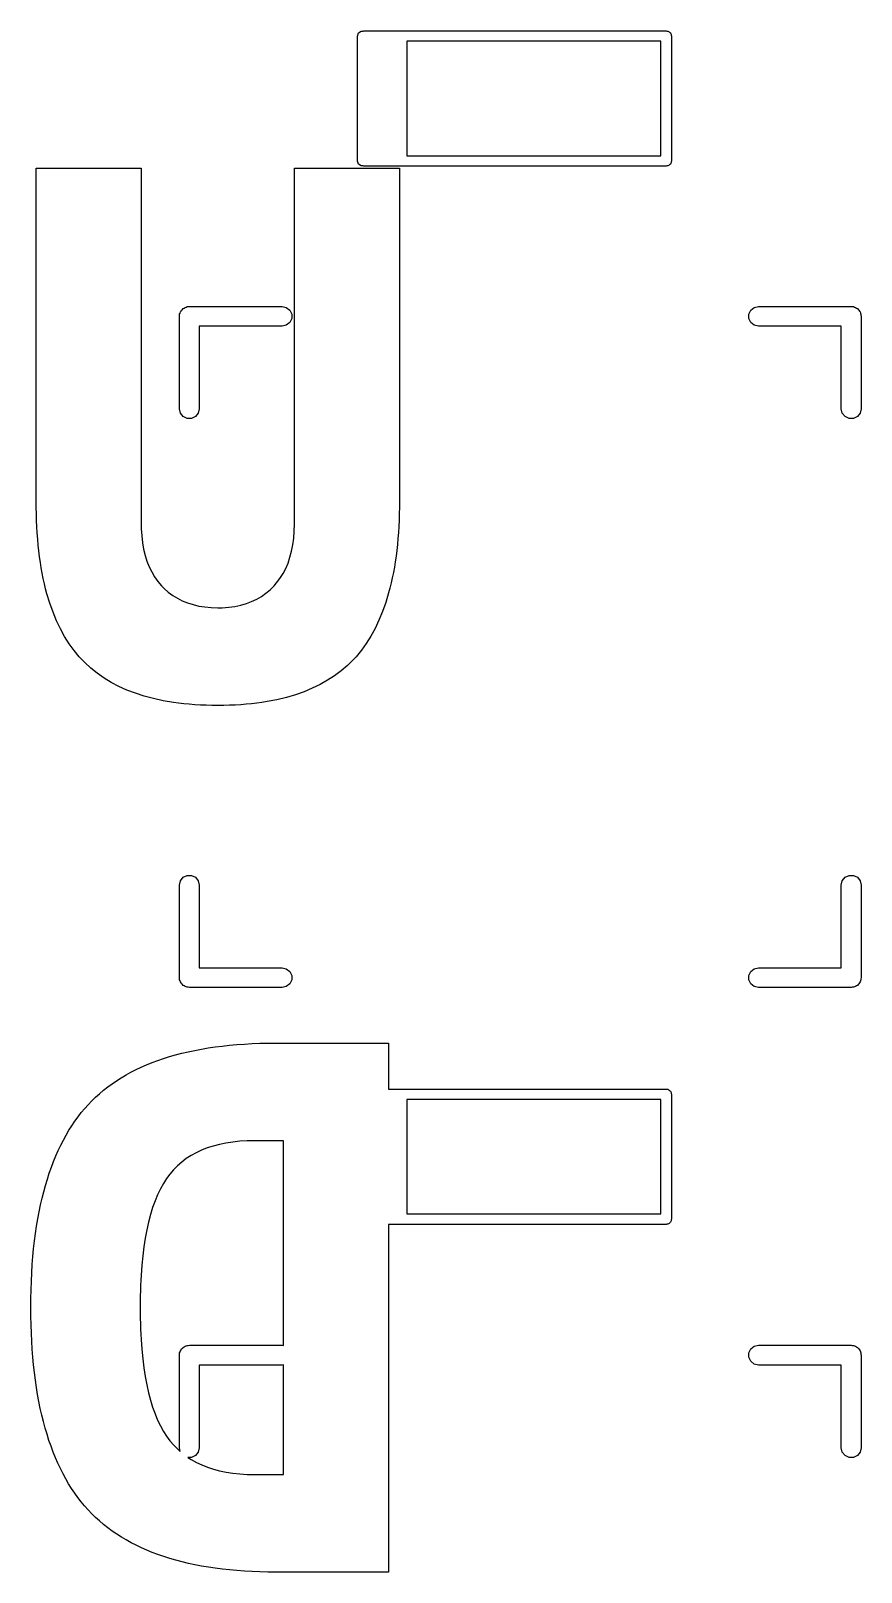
# Model space of a CAD drawing. Extents: x 25 to 230, y -179 to -24.
# Drawn here: x 178.57 to 194.5, y -96.88 to -67.28 of the extents above; entities that cross this region are included whole.
import ezdxf

# ---------------------------------------------------------------- set-up
doc = ezdxf.new("R2010")
doc.units = 0
doc.layers.add('BLACK', color=7, linetype='CONTINUOUS')

msp = doc.modelspace()

# ---------------------------------------------------------------- linework, layer by layer
at = {"layer": 'BLACK', "linetype": 'CONTINUOUS'}
for p, q in [((184.835, -67.38), (184.854098, -67.321221)), ((184.835, -69.78), (184.835, -67.38)), ((184.854098, -67.321221), (184.904098, -67.284894)), ((184.904098, -67.284894), (184.944937, -67.284894)), ((184.944937, -67.284894), (184.96, -67.28)), ((184.96, -67.28), (190.76, -67.28)), ((185.785, -67.48), (185.785, -69.68)), ((190.66, -67.48), (185.785, -67.48)), ((190.66, -69.68), (190.66, -67.48)), ((190.76, -67.28), (190.775063, -67.284894)), ((190.775063, -67.284894), (190.790902, -67.284894)), ((190.790902, -67.284894), (190.803715, -67.294203)), ((190.803715, -67.294203), (190.818779, -67.299098)), ((190.818779, -67.299098), (190.828088, -67.311911)), ((190.828088, -67.311911), (190.840902, -67.321221)), ((190.840902, -67.321221), (190.845796, -67.336284)), ((190.845796, -67.336284), (190.855106, -67.349098)), ((190.855106, -67.349098), (190.855106, -67.364937)), ((190.855106, -67.364937), (190.86, -67.38)), ((190.86, -67.38), (190.86, -69.78)), ((184.854098, -69.838779), (184.835, -69.78)), ((184.904098, -69.875106), (184.854098, -69.838779)), ((185.785, -69.68), (190.66, -69.68)), ((190.828088, -69.848088), (190.818779, -69.860902)), ((190.840902, -69.838779), (190.828088, -69.848088)), ((190.845796, -69.823715), (190.840902, -69.838779)), ((190.855106, -69.810902), (190.845796, -69.823715)), ((190.86, -69.78), (190.855106, -69.795062)), ((190.855106, -69.795062), (190.855106, -69.810902)), ((178.671539, -76.302034), (178.671539, -69.917526)), ((178.671539, -69.917526), (180.686543, -69.917526)), ((180.686543, -69.917526), (180.686543, -76.751441)), ((183.627227, -76.751441), (183.627227, -69.917526)), ((183.627227, -69.917526), (185.64223, -69.917526)), ((184.944937, -69.875106), (184.904098, -69.875106)), ((184.96, -69.88), (184.944937, -69.875106)), ((190.76, -69.88), (184.96, -69.88)), ((185.64223, -69.917526), (185.64223, -76.302034)), ((190.775063, -69.875106), (190.76, -69.88)), ((190.790902, -69.875106), (190.775063, -69.875106)), ((190.803715, -69.865796), (190.790902, -69.875106)), ((190.818779, -69.860902), (190.803715, -69.865796)), ((181.4195, -72.7616), (181.424276, -72.740674)), ((181.4195, -74.5396), (181.4195, -72.7616)), ((181.424276, -72.71921), (181.433588, -72.699872)), ((181.424276, -72.740674), (181.424276, -72.71921)), ((181.433588, -72.699872), (181.438365, -72.678945)), ((181.438365, -72.678945), (181.451748, -72.662162)), ((181.451748, -72.662162), (181.461061, -72.642825)), ((181.461061, -72.642825), (181.477842, -72.629442)), ((181.477842, -72.629442), (181.491225, -72.612661)), ((181.491225, -72.612661), (181.510562, -72.603348)), ((181.510562, -72.603348), (181.527345, -72.589965)), ((181.527345, -72.589965), (181.548272, -72.585188)), ((181.548272, -72.585188), (181.56761, -72.575876)), ((181.56761, -72.575876), (181.589074, -72.575876)), ((181.589074, -72.575876), (181.61, -72.5711)), ((181.61, -72.5711), (183.388, -72.5711)), ((183.388, -72.5711), (183.470655, -72.589965)), ((183.470655, -72.589965), (183.536939, -72.642825)), ((183.536939, -72.642825), (183.573724, -72.71921)), ((183.573724, -72.80399), (183.536939, -72.880375)), ((183.573724, -72.71921), (183.573724, -72.80399)), ((192.346276, -72.71921), (192.383061, -72.642825)), ((192.346276, -72.80399), (192.346276, -72.71921)), ((192.383061, -72.880375), (192.346276, -72.80399)), ((192.383061, -72.642825), (192.449345, -72.589965)), ((192.449345, -72.589965), (192.532, -72.5711)), ((192.532, -72.5711), (194.31, -72.5711)), ((194.31, -72.5711), (194.330926, -72.575876)), ((194.330926, -72.575876), (194.35239, -72.575876)), ((194.35239, -72.575876), (194.371727, -72.585188)), ((194.371727, -72.585188), (194.392655, -72.589965)), ((194.392655, -72.589965), (194.409437, -72.603348)), ((194.409437, -72.603348), (194.428775, -72.612661)), ((194.428775, -72.612661), (194.442157, -72.629442)), ((194.442157, -72.629442), (194.458939, -72.642825)), ((194.458939, -72.642825), (194.468251, -72.662162)), ((194.468251, -72.662162), (194.481635, -72.678945)), ((194.481635, -72.678945), (194.486411, -72.699872)), ((194.486411, -72.699872), (194.495724, -72.71921)), ((194.495724, -72.71921), (194.495724, -72.740674)), ((194.495724, -72.740674), (194.5005, -72.7616)), ((194.5005, -72.7616), (194.5005, -74.5396)), ((183.388, -72.9521), (181.8005, -72.9521)), ((181.8005, -72.9521), (181.8005, -74.5396)), ((183.470655, -72.933235), (183.388, -72.9521)), ((183.536939, -72.880375), (183.470655, -72.933235)), ((192.449345, -72.933235), (192.383061, -72.880375)), ((192.532, -72.9521), (192.449345, -72.933235)), ((194.1195, -72.9521), (192.532, -72.9521)), ((194.1195, -74.5396), (194.1195, -72.9521)), ((181.438365, -74.622255), (181.4195, -74.5396)), ((181.8005, -74.5396), (181.781635, -74.622255)), ((194.138365, -74.622255), (194.1195, -74.5396)), ((194.5005, -74.5396), (194.481635, -74.622255)), ((181.491225, -74.688539), (181.438365, -74.622255)), ((181.56761, -74.725324), (181.491225, -74.688539)), ((181.65239, -74.725324), (181.56761, -74.725324)), ((181.728775, -74.688539), (181.65239, -74.725324)), ((181.781635, -74.622255), (181.728775, -74.688539)), ((194.191225, -74.688539), (194.138365, -74.622255)), ((194.26761, -74.725324), (194.191225, -74.688539)), ((194.35239, -74.725324), (194.26761, -74.725324)), ((194.428775, -74.688539), (194.35239, -74.725324)), ((194.481635, -74.622255), (194.428775, -74.688539)), ((178.672346, -76.43066), (178.671539, -76.302034)), ((185.64223, -76.302034), (185.641417, -76.428885)), ((178.674764, -76.557029), (178.672346, -76.43066)), ((178.678795, -76.681142), (178.674764, -76.557029)), ((185.638977, -76.553595), (185.63491, -76.676162)), ((185.641417, -76.428885), (185.638977, -76.553595)), ((178.684438, -76.802999), (178.678795, -76.681142)), ((178.691694, -76.922599), (178.684438, -76.802999)), ((178.700562, -77.039943), (178.691694, -76.922599)), ((180.686543, -76.751441), (180.688069, -76.845083)), ((180.688069, -76.845083), (180.696084, -76.980645)), ((183.613488, -77.024525), (183.623792, -76.890924)), ((183.623792, -76.890924), (183.627227, -76.751441)), ((185.621897, -76.914871), (185.61295, -77.031013)), ((185.629217, -76.796588), (185.621897, -76.914871)), ((185.63491, -76.676162), (185.629217, -76.796588)), ((178.711043, -77.155031), (178.700562, -77.039943)), ((178.723136, -77.267862), (178.711043, -77.155031)), ((180.696084, -76.980645), (180.710967, -77.110325)), ((180.710967, -77.110325), (180.73272, -77.234123)), ((180.73272, -77.234123), (180.761342, -77.35204)), ((183.572272, -77.274082), (183.596315, -77.152245)), ((183.596315, -77.152245), (183.613488, -77.024525)), ((185.602376, -77.145013), (185.590176, -77.256871)), ((185.61295, -77.031013), (185.602376, -77.145013)), ((178.736841, -77.378437), (178.723136, -77.267862)), ((178.752159, -77.486755), (178.736841, -77.378437)), ((178.769089, -77.592817), (178.752159, -77.486755)), ((180.761342, -77.35204), (180.796834, -77.464074)), ((180.796834, -77.464074), (180.839195, -77.570227)), ((183.458928, -77.604304), (183.503579, -77.500112)), ((183.503579, -77.500112), (183.54136, -77.390038)), ((183.54136, -77.390038), (183.572272, -77.274082)), ((185.560895, -77.474161), (185.543815, -77.579594)), ((185.576349, -77.366587), (185.560895, -77.474161)), ((185.590176, -77.256871), (185.576349, -77.366587)), ((178.787631, -77.696623), (178.769089, -77.592817)), ((178.807786, -77.798172), (178.787631, -77.696623)), ((178.829553, -77.897465), (178.807786, -77.798172)), ((180.839195, -77.570227), (180.888425, -77.670498)), ((180.888425, -77.670498), (180.944524, -77.764887)), ((180.944524, -77.764887), (181.007493, -77.853394)), ((183.28376, -77.881589), (183.349019, -77.795042)), ((183.349019, -77.795042), (183.407408, -77.702614)), ((183.407408, -77.702614), (183.458928, -77.604304)), ((185.504774, -77.784032), (185.482814, -77.883039)), ((185.525108, -77.682884), (185.504774, -77.784032)), ((185.543815, -77.579594), (185.525108, -77.682884)), ((178.852933, -77.994501), (178.829553, -77.897465)), ((178.877925, -78.089281), (178.852933, -77.994501)), ((178.932746, -78.272072), (178.877925, -78.089281)), ((181.007493, -77.853394), (181.077331, -77.936019)), ((181.077331, -77.936019), (181.127058, -77.987186)), ((181.127058, -77.987186), (181.206084, -78.057747)), ((181.206084, -78.057747), (181.290433, -78.12088)), ((181.290433, -78.12088), (181.380107, -78.176586)), ((182.994037, -78.140274), (183.080161, -78.079616)), ((183.080161, -78.079616), (183.160961, -78.011531)), ((183.160961, -78.011531), (183.236438, -77.936019)), ((183.236438, -77.936019), (183.28376, -77.881589)), ((185.434013, -78.074627), (185.378706, -78.257646)), ((185.459227, -77.979904), (185.434013, -78.074627)), ((185.482814, -77.883039), (185.459227, -77.979904)), ((178.994016, -78.445838), (178.932746, -78.272072)), ((181.380107, -78.176586), (181.475104, -78.224865)), ((181.475104, -78.224865), (181.575425, -78.265716)), ((181.575425, -78.265716), (181.681069, -78.299139)), ((181.681069, -78.299139), (181.792038, -78.325135)), ((181.792038, -78.325135), (181.90833, -78.343704)), ((181.90833, -78.343704), (182.029945, -78.354845)), ((182.029945, -78.354845), (182.156885, -78.358559)), ((182.156885, -78.358559), (182.242103, -78.356908)), ((182.242103, -78.356908), (182.365493, -78.348243)), ((182.365493, -78.348243), (182.48356, -78.33215)), ((182.48356, -78.33215), (182.596303, -78.30863)), ((182.596303, -78.30863), (182.703722, -78.277682)), ((182.703722, -78.277682), (182.805817, -78.239307)), ((182.805817, -78.239307), (182.902589, -78.193504)), ((182.902589, -78.193504), (182.994037, -78.140274)), ((185.316891, -78.432099), (185.24857, -78.597984)), ((185.378706, -78.257646), (185.316891, -78.432099)), ((179.061736, -78.610577), (178.994016, -78.445838)), ((179.135906, -78.766292), (179.061736, -78.610577)), ((185.24857, -78.597984), (185.173742, -78.755301)), ((179.216525, -78.912981), (179.135906, -78.766292)), ((179.303594, -79.050644), (179.216525, -78.912981)), ((185.092407, -78.90405), (185.004566, -79.044232)), ((185.173742, -78.755301), (185.092407, -78.90405)), ((179.397112, -79.179282), (179.303594, -79.050644)), ((179.49708, -79.298894), (179.397112, -79.179282)), ((179.604499, -79.412171), (179.49708, -79.298894)), ((184.809362, -79.298894), (184.756196, -79.356446)), ((184.910217, -79.175847), (184.809362, -79.298894)), ((185.004566, -79.044232), (184.910217, -79.175847)), ((179.719761, -79.51814), (179.604499, -79.412171)), ((179.842865, -79.616801), (179.719761, -79.51814)), ((179.973812, -79.708153), (179.842865, -79.616801)), ((184.524356, -79.568384), (184.39693, -79.66339)), ((184.644112, -79.466069), (184.524356, -79.568384)), ((184.756196, -79.356446), (184.644112, -79.466069)), ((180.112601, -79.792198), (179.973812, -79.708153)), ((180.259232, -79.868934), (180.112601, -79.792198)), ((180.413706, -79.938362), (180.259232, -79.868934)), ((183.968628, -79.904561), (183.810519, -79.970335)), ((184.119066, -79.831479), (183.968628, -79.904561)), ((184.261834, -79.751089), (184.119066, -79.831479)), ((184.39693, -79.66339), (184.261834, -79.751089)), ((180.576023, -80.000481), (180.413706, -79.938362)), ((180.746182, -80.055293), (180.576023, -80.000481)), ((180.924184, -80.102796), (180.746182, -80.055293)), ((181.110028, -80.142991), (180.924184, -80.102796)), ((181.303714, -80.175878), (181.110028, -80.142991)), ((181.403498, -80.189581), (181.303714, -80.175878)), ((181.505243, -80.201457), (181.403498, -80.189581)), ((181.608948, -80.211506), (181.505243, -80.201457)), ((182.803804, -80.201457), (182.700778, -80.211506)), ((182.904912, -80.189581), (182.803804, -80.201457)), ((183.004102, -80.175878), (182.904912, -80.189581)), ((183.101375, -80.160348), (183.004102, -80.175878)), ((183.290167, -80.123807), (183.101375, -80.160348)), ((183.471288, -80.079958), (183.290167, -80.123807)), ((183.644739, -80.028801), (183.471288, -80.079958)), ((183.810519, -79.970335), (183.644739, -80.028801)), ((181.714614, -80.219728), (181.608948, -80.211506)), ((181.822241, -80.226122), (181.714614, -80.219728)), ((181.931828, -80.23069), (181.822241, -80.226122)), ((182.043376, -80.23343), (181.931828, -80.23069)), ((182.156885, -80.234344), (182.043376, -80.23343)), ((182.269499, -80.23343), (182.156885, -80.234344)), ((182.380195, -80.23069), (182.269499, -80.23343)), ((182.488974, -80.226122), (182.380195, -80.23069)), ((182.595835, -80.219728), (182.488974, -80.226122)), ((182.700778, -80.211506), (182.595835, -80.219728)), ((181.4195, -83.6836), (181.438365, -83.600945)), ((181.4195, -85.4616), (181.4195, -83.6836)), ((181.438365, -83.600945), (181.491225, -83.534661)), ((181.491225, -83.534661), (181.56761, -83.497876)), ((181.56761, -83.497876), (181.65239, -83.497876)), ((181.65239, -83.497876), (181.728775, -83.534661)), ((181.728775, -83.534661), (181.781635, -83.600945)), ((181.781635, -83.600945), (181.8005, -83.6836)), ((181.8005, -83.6836), (181.8005, -85.2711)), ((194.1195, -83.6836), (194.138365, -83.600945)), ((194.1195, -85.2711), (194.1195, -83.6836)), ((194.138365, -83.600945), (194.191225, -83.534661)), ((194.191225, -83.534661), (194.26761, -83.497876)), ((194.26761, -83.497876), (194.35239, -83.497876)), ((194.35239, -83.497876), (194.428775, -83.534661)), ((194.428775, -83.534661), (194.481635, -83.600945)), ((194.481635, -83.600945), (194.5005, -83.6836)), ((194.5005, -83.6836), (194.5005, -85.4616)), ((181.424276, -85.482525), (181.4195, -85.4616)), ((181.424276, -85.50399), (181.424276, -85.482525)), ((181.433588, -85.523327), (181.424276, -85.50399)), ((181.438365, -85.544255), (181.433588, -85.523327)), ((181.8005, -85.2711), (183.388, -85.2711)), ((183.388, -85.2711), (183.470655, -85.289965)), ((183.470655, -85.289965), (183.536939, -85.342825)), ((183.536939, -85.342825), (183.573724, -85.41921)), ((183.573724, -85.50399), (183.536939, -85.580375)), ((183.573724, -85.41921), (183.573724, -85.50399)), ((192.346276, -85.41921), (192.383061, -85.342825)), ((192.346276, -85.50399), (192.346276, -85.41921)), ((192.383061, -85.580375), (192.346276, -85.50399)), ((192.383061, -85.342825), (192.449345, -85.289965)), ((192.449345, -85.289965), (192.532, -85.2711)), ((192.532, -85.2711), (194.1195, -85.2711)), ((194.486411, -85.523327), (194.481635, -85.544255)), ((194.495724, -85.50399), (194.486411, -85.523327)), ((194.5005, -85.4616), (194.495724, -85.482525)), ((194.495724, -85.482525), (194.495724, -85.50399)), ((181.451748, -85.561037), (181.438365, -85.544255)), ((181.461061, -85.580375), (181.451748, -85.561037)), ((181.477842, -85.593757), (181.461061, -85.580375)), ((181.491225, -85.610539), (181.477842, -85.593757)), ((181.510562, -85.619851), (181.491225, -85.610539)), ((181.527345, -85.633235), (181.510562, -85.619851)), ((181.548272, -85.638011), (181.527345, -85.633235)), ((181.56761, -85.647324), (181.548272, -85.638011)), ((181.589074, -85.647324), (181.56761, -85.647324)), ((181.61, -85.6521), (181.589074, -85.647324)), ((183.388, -85.6521), (181.61, -85.6521)), ((183.470655, -85.633235), (183.388, -85.6521)), ((183.536939, -85.580375), (183.470655, -85.633235)), ((192.449345, -85.633235), (192.383061, -85.580375)), ((192.532, -85.6521), (192.449345, -85.633235)), ((194.31, -85.6521), (192.532, -85.6521)), ((194.330926, -85.647324), (194.31, -85.6521)), ((194.35239, -85.647324), (194.330926, -85.647324)), ((194.371727, -85.638011), (194.35239, -85.647324)), ((194.392655, -85.633235), (194.371727, -85.638011)), ((194.409437, -85.619851), (194.392655, -85.633235)), ((194.428775, -85.610539), (194.409437, -85.619851)), ((194.442157, -85.593757), (194.428775, -85.610539)), ((194.458939, -85.580375), (194.442157, -85.593757)), ((194.468251, -85.561037), (194.458939, -85.580375)), ((194.481635, -85.544255), (194.468251, -85.561037)), ((182.812741, -86.727937), (182.96261, -86.722153)), ((182.96261, -86.722153), (183.11524, -86.718683)), ((183.11524, -86.718683), (183.270632, -86.717526)), ((183.270632, -86.717526), (185.432181, -86.717526)), ((185.432181, -86.717526), (185.432181, -87.6)), ((181.0046, -87.051845), (181.1158, -87.013671)), ((181.1158, -87.013671), (181.229761, -86.977809)), ((181.229761, -86.977809), (181.346485, -86.944262)), ((181.346485, -86.944262), (181.465971, -86.913028)), ((181.465971, -86.913028), (181.588219, -86.884107)), ((181.588219, -86.884107), (181.713229, -86.857501)), ((181.713229, -86.857501), (181.841001, -86.833207)), ((181.841001, -86.833207), (181.971535, -86.811228)), ((181.971535, -86.811228), (182.104831, -86.791562)), ((182.104831, -86.791562), (182.240889, -86.77421)), ((182.240889, -86.77421), (182.379709, -86.759171)), ((182.379709, -86.759171), (182.521291, -86.746446)), ((182.521291, -86.746446), (182.665635, -86.736035)), ((182.665635, -86.736035), (182.812741, -86.727937)), ((180.395405, -87.329481), (180.490032, -87.277424)), ((180.490032, -87.277424), (180.587422, -87.227681)), ((180.587422, -87.227681), (180.687573, -87.180252)), ((180.687573, -87.180252), (180.790487, -87.135136)), ((180.790487, -87.135136), (180.896162, -87.092334)), ((180.896162, -87.092334), (181.0046, -87.051845)), ((179.963699, -87.624468), (180.044516, -87.560844)), ((180.044516, -87.560844), (180.128095, -87.499533)), ((180.128095, -87.499533), (180.214436, -87.440535)), ((180.214436, -87.440535), (180.30354, -87.383851)), ((180.30354, -87.383851), (180.395405, -87.329481)), ((185.432181, -87.6), (190.76, -87.6)), ((190.76, -87.6), (190.775063, -87.604894)), ((190.775063, -87.604894), (190.790902, -87.604894)), ((190.790902, -87.604894), (190.803715, -87.614203)), ((179.601599, -87.97656), (179.66805, -87.902104)), ((179.66805, -87.902104), (179.737819, -87.829225)), ((179.737819, -87.829225), (179.81035, -87.758659)), ((179.81035, -87.758659), (179.885643, -87.690407)), ((179.885643, -87.690407), (179.963699, -87.624468)), ((185.785, -87.8), (185.785, -90)), ((190.66, -87.8), (185.785, -87.8)), ((190.66, -90), (190.66, -87.8)), ((190.803715, -87.614203), (190.818779, -87.619098)), ((190.818779, -87.619098), (190.828088, -87.631911)), ((190.828088, -87.631911), (190.840902, -87.641221)), ((190.840902, -87.641221), (190.845796, -87.656284)), ((190.845796, -87.656284), (190.855106, -87.669098)), ((190.855106, -87.669098), (190.855106, -87.684937)), ((190.855106, -87.684937), (190.86, -87.7)), ((190.86, -87.7), (190.86, -90.1)), ((179.414496, -88.217788), (179.474822, -88.134402)), ((179.474822, -88.134402), (179.537189, -88.053992)), ((179.537189, -88.053992), (179.601599, -87.97656)), ((179.193608, -88.581099), (179.245768, -88.485806)), ((179.245768, -88.485806), (179.299969, -88.39349)), ((179.299969, -88.39349), (179.356211, -88.30415)), ((179.356211, -88.30415), (179.414496, -88.217788)), ((179.049381, -88.884838), (179.095415, -88.780615)), ((179.095415, -88.780615), (179.143491, -88.679369)), ((179.143491, -88.679369), (179.193608, -88.581099)), ((181.845475, -88.775272), (181.742264, -88.823605)), ((181.954144, -88.732625), (181.845475, -88.775272)), ((182.06827, -88.695664), (181.954144, -88.732625)), ((182.187854, -88.66439), (182.06827, -88.695664)), ((182.312895, -88.638801), (182.187854, -88.66439)), ((182.443393, -88.618899), (182.312895, -88.638801)), ((182.579349, -88.604684), (182.443393, -88.618899)), ((182.720761, -88.596154), (182.579349, -88.604684)), ((182.867632, -88.593311), (182.720761, -88.596154)), ((183.414735, -88.593311), (182.867632, -88.593311)), ((183.414735, -92.525601), (183.414735, -88.593311)), ((178.963438, -89.102214), (179.005389, -88.992038)), ((179.005389, -88.992038), (179.049381, -88.884838)), ((181.38399, -89.073802), (181.308065, -89.150566)), ((181.465372, -89.002723), (181.38399, -89.073802)), ((181.552212, -88.937331), (181.465372, -89.002723)), ((181.644509, -88.877625), (181.552212, -88.937331)), ((181.742264, -88.823605), (181.644509, -88.877625)), ((178.849837, -89.450604), (178.885662, -89.331497)), ((178.885662, -89.331497), (178.923529, -89.215367)), ((178.923529, -89.215367), (178.963438, -89.102214)), ((181.172586, -89.321155), (181.111363, -89.416658)), ((181.237597, -89.233017), (181.172586, -89.321155)), ((181.308065, -89.150566), (181.237597, -89.233017)), ((178.784006, -89.697747), (178.815824, -89.572534)), ((178.815824, -89.572534), (178.849837, -89.450604)), ((181.000767, -89.631133), (180.951394, -89.750106)), ((181.05409, -89.519984), (181.000767, -89.631133)), ((181.111363, -89.416658), (181.05409, -89.519984)), ((178.701717, -90.093077), (178.726952, -89.958018)), ((178.726952, -89.958018), (178.754382, -89.826241)), ((178.754382, -89.826241), (178.784006, -89.697747)), ((180.90597, -89.876903), (180.864497, -90.011522)), ((180.951394, -89.750106), (180.90597, -89.876903)), ((178.657829, -90.37304), (178.678676, -90.231417)), ((178.678676, -90.231417), (178.701717, -90.093077)), ((180.826973, -90.153966), (180.793399, -90.304232)), ((180.864497, -90.011522), (180.826973, -90.153966)), ((190.76, -90.2), (185.432181, -90.2)), ((185.432181, -90.2), (185.432181, -96.878029)), ((185.785, -90), (190.66, -90)), ((190.775063, -90.195106), (190.76, -90.2)), ((190.790902, -90.195106), (190.775063, -90.195106)), ((190.803715, -90.185796), (190.790902, -90.195106)), ((190.818779, -90.180902), (190.803715, -90.185796)), ((190.828088, -90.168088), (190.818779, -90.180902)), ((190.840902, -90.158779), (190.828088, -90.168088)), ((190.845796, -90.143715), (190.840902, -90.158779)), ((190.855106, -90.130902), (190.845796, -90.143715)), ((190.86, -90.1), (190.855106, -90.115062)), ((190.855106, -90.115062), (190.855106, -90.130902)), ((178.622719, -90.666131), (178.639177, -90.517945)), ((178.639177, -90.517945), (178.657829, -90.37304)), ((180.763775, -90.462322), (180.738101, -90.628236)), ((180.793399, -90.304232), (180.763775, -90.462322)), ((178.596387, -90.972351), (178.608456, -90.8176)), ((178.608456, -90.8176), (178.622719, -90.666131)), ((180.716377, -90.801972), (180.698602, -90.983533)), ((180.738101, -90.628236), (180.716377, -90.801972)), ((178.578832, -91.291698), (178.586512, -91.130384)), ((178.586512, -91.130384), (178.596387, -90.972351)), ((180.698602, -90.983533), (180.684778, -91.172916)), ((178.570055, -91.624174), (178.573346, -91.456295)), ((178.573346, -91.456295), (178.578832, -91.291698)), ((180.674903, -91.370123), (180.671447, -91.471661)), ((180.679347, -91.270542), (180.674903, -91.370123)), ((180.684778, -91.172916), (180.679347, -91.270542)), ((178.569004, -91.788008), (178.570055, -91.624174)), ((180.667497, -91.680603), (180.667003, -91.788008)), ((180.668978, -91.575154), (180.667497, -91.680603)), ((180.671447, -91.471661), (180.668978, -91.575154)), ((178.568957, -91.795335), (178.569004, -91.788008)), ((178.570031, -91.961799), (178.568957, -91.795335)), ((178.573251, -92.125358), (178.570031, -91.961799)), ((180.667003, -91.788008), (180.667497, -91.896166)), ((180.667497, -91.896166), (180.668978, -92.00235)), ((180.668978, -92.00235), (180.671447, -92.106558)), ((178.578617, -92.286013), (178.573251, -92.125358)), ((178.586131, -92.443761), (178.578617, -92.286013)), ((180.671447, -92.106558), (180.674903, -92.208792)), ((180.674903, -92.208792), (180.679347, -92.309051)), ((180.679347, -92.309051), (180.684778, -92.407335)), ((178.595791, -92.598605), (178.586131, -92.443761)), ((178.607597, -92.750544), (178.595791, -92.598605)), ((180.684778, -92.407335), (180.698602, -92.597978)), ((180.698602, -92.597978), (180.716377, -92.780721)), ((181.433588, -92.648272), (181.438365, -92.627345)), ((181.438365, -92.627345), (181.451748, -92.610562)), ((181.451748, -92.610562), (181.461061, -92.591225)), ((181.461061, -92.591225), (181.477842, -92.577842)), ((181.477842, -92.577842), (181.491225, -92.561061)), ((181.491225, -92.561061), (181.510562, -92.551748)), ((181.510562, -92.551748), (181.527345, -92.538365)), ((181.527345, -92.538365), (181.548272, -92.533588)), ((181.548272, -92.533588), (181.56761, -92.524276)), ((181.56761, -92.524276), (181.589074, -92.524276)), ((181.589074, -92.524276), (181.61, -92.5195)), ((181.61, -92.5195), (183.388, -92.5195)), ((183.388, -92.5195), (183.414735, -92.525601)), ((192.346276, -92.66761), (192.383061, -92.591225)), ((192.383061, -92.591225), (192.449345, -92.538365)), ((192.449345, -92.538365), (192.532, -92.5195)), ((192.532, -92.5195), (194.31, -92.5195)), ((194.31, -92.5195), (194.330926, -92.524276)), ((194.330926, -92.524276), (194.35239, -92.524276)), ((194.35239, -92.524276), (194.371727, -92.533588)), ((194.371727, -92.533588), (194.392655, -92.538365)), ((194.392655, -92.538365), (194.409437, -92.551748)), ((194.409437, -92.551748), (194.428775, -92.561061)), ((194.428775, -92.561061), (194.442157, -92.577842)), ((194.442157, -92.577842), (194.458939, -92.591225)), ((194.458939, -92.591225), (194.468251, -92.610562)), ((194.468251, -92.610562), (194.481635, -92.627345)), ((194.481635, -92.627345), (194.486411, -92.648272)), ((178.621551, -92.899577), (178.607597, -92.750544)), ((178.637651, -93.045706), (178.621551, -92.899577)), ((180.716377, -92.780721), (180.738101, -92.955565)), ((181.4195, -92.71), (181.424276, -92.689074)), ((181.4195, -94.488), (181.4195, -92.71)), ((181.424276, -92.66761), (181.433588, -92.648272)), ((181.424276, -92.689074), (181.424276, -92.66761)), ((183.388, -92.9005), (181.8005, -92.9005)), ((181.8005, -92.9005), (181.8005, -94.488)), ((183.414735, -92.894398), (183.388, -92.9005)), ((183.414735, -95.002243), (183.414735, -92.894398)), ((192.346276, -92.75239), (192.346276, -92.66761)), ((192.383061, -92.828775), (192.346276, -92.75239)), ((192.449345, -92.881635), (192.383061, -92.828775)), ((192.532, -92.9005), (192.449345, -92.881635)), ((194.1195, -92.9005), (192.532, -92.9005)), ((194.1195, -94.488), (194.1195, -92.9005)), ((194.486411, -92.648272), (194.495724, -92.66761)), ((194.495724, -92.66761), (194.495724, -92.689074)), ((194.495724, -92.689074), (194.5005, -92.71)), ((194.5005, -92.71), (194.5005, -94.488)), ((178.655897, -93.188929), (178.637651, -93.045706)), ((178.676291, -93.329247), (178.655897, -93.188929)), ((180.738101, -92.955565), (180.763775, -93.122509)), ((180.763775, -93.122509), (180.793399, -93.281553)), ((178.698831, -93.46666), (178.676291, -93.329247)), ((178.723517, -93.601167), (178.698831, -93.46666)), ((180.793399, -93.281553), (180.826973, -93.432697)), ((180.826973, -93.432697), (180.864497, -93.575942)), ((178.750351, -93.73277), (178.723517, -93.601167)), ((178.779331, -93.861467), (178.750351, -93.73277)), ((180.864497, -93.575942), (180.90597, -93.711286)), ((180.90597, -93.711286), (180.951394, -93.838732)), ((178.810457, -93.987259), (178.779331, -93.861467)), ((178.843731, -94.110146), (178.810457, -93.987259)), ((178.879151, -94.230128), (178.843731, -94.110146)), ((180.951394, -93.838732), (181.000767, -93.958277)), ((181.000767, -93.958277), (181.05409, -94.069923)), ((181.05409, -94.069923), (181.111363, -94.173669)), ((178.916717, -94.347205), (178.879151, -94.230128)), ((178.956431, -94.461377), (178.916717, -94.347205)), ((181.111363, -94.173669), (181.172586, -94.269515)), ((181.172586, -94.269515), (181.238455, -94.358244)), ((181.238455, -94.358244), (181.309667, -94.441248)), ((178.998291, -94.572643), (178.956431, -94.461377)), ((179.042297, -94.681004), (178.998291, -94.572643)), ((179.08845, -94.786461), (179.042297, -94.681004)), ((181.309667, -94.441248), (181.386222, -94.518528)), ((181.386222, -94.518528), (181.436492, -94.56245)), ((181.436492, -94.56245), (181.4195, -94.488)), ((181.65239, -94.673724), (181.582792, -94.673724)), ((181.582792, -94.673724), (181.647944, -94.716021)), ((181.728775, -94.636939), (181.65239, -94.673724)), ((181.781635, -94.570655), (181.728775, -94.636939)), ((181.8005, -94.488), (181.781635, -94.570655)), ((194.138365, -94.570655), (194.1195, -94.488)), ((194.191225, -94.636939), (194.138365, -94.570655)), ((194.26761, -94.673724), (194.191225, -94.636939)), ((194.35239, -94.673724), (194.26761, -94.673724)), ((194.428775, -94.636939), (194.35239, -94.673724)), ((194.481635, -94.570655), (194.428775, -94.636939)), ((194.5005, -94.488), (194.481635, -94.570655)), ((179.13675, -94.889012), (179.08845, -94.786461)), ((179.187197, -94.988657), (179.13675, -94.889012)), ((179.23979, -95.085398), (179.187197, -94.988657)), ((181.647944, -94.716021), (181.74587, -94.770404)), ((181.74587, -94.770404), (181.849139, -94.819061)), ((181.849139, -94.819061), (181.957751, -94.861995)), ((181.957751, -94.861995), (182.071705, -94.899203)), ((182.071705, -94.899203), (182.191002, -94.930688)), ((182.191002, -94.930688), (182.315643, -94.956448)), ((182.315643, -94.956448), (182.445626, -94.976483)), ((182.445626, -94.976483), (182.580951, -94.990795)), ((182.580951, -94.990795), (182.72162, -94.999381)), ((182.72162, -94.999381), (182.867632, -95.002243)), ((182.867632, -95.002243), (183.414735, -95.002243)), ((179.29453, -95.179234), (179.23979, -95.085398)), ((179.351417, -95.270164), (179.29453, -95.179234)), ((179.41045, -95.358189), (179.351417, -95.270164)), ((179.47163, -95.443309), (179.41045, -95.358189)), ((179.534957, -95.525524), (179.47163, -95.443309)), ((179.60043, -95.604834), (179.534957, -95.525524)), ((179.66805, -95.681239), (179.60043, -95.604834)), ((179.738263, -95.754869), (179.66805, -95.681239)), ((179.811209, -95.826162), (179.738263, -95.754869)), ((179.886888, -95.895118), (179.811209, -95.826162)), ((179.965301, -95.961736), (179.886888, -95.895118)), ((180.046448, -96.026017), (179.965301, -95.961736)), ((180.130327, -96.08796), (180.046448, -96.026017)), ((180.216941, -96.147566), (180.130327, -96.08796)), ((180.306287, -96.204834), (180.216941, -96.147566)), ((180.398367, -96.259765), (180.306287, -96.204834)), ((180.493181, -96.312358), (180.398367, -96.259765)), ((180.590728, -96.362614), (180.493181, -96.312358)), ((180.691008, -96.410532), (180.590728, -96.362614)), ((180.794022, -96.456113), (180.691008, -96.410532)), ((180.899769, -96.499357), (180.794022, -96.456113)), ((181.008249, -96.540263), (180.899769, -96.499357)), ((181.119463, -96.578831), (181.008249, -96.540263)), ((181.233411, -96.615062), (181.119463, -96.578831)), ((181.350092, -96.648955), (181.233411, -96.615062)), ((181.469506, -96.680511), (181.350092, -96.648955)), ((181.591653, -96.70973), (181.469506, -96.680511)), ((181.716535, -96.736611), (181.591653, -96.70973)), ((181.844149, -96.761154), (181.716535, -96.736611)), ((181.974497, -96.783361), (181.844149, -96.761154)), ((182.107578, -96.803229), (181.974497, -96.783361)), ((182.243393, -96.82076), (182.107578, -96.803229)), ((182.381941, -96.835954), (182.243393, -96.82076)), ((182.523223, -96.84881), (182.381941, -96.835954)), ((182.667238, -96.859329), (182.523223, -96.84881)), ((182.813986, -96.86751), (182.667238, -96.859329)), ((182.963468, -96.873354), (182.813986, -96.86751)), ((183.115683, -96.87686), (182.963468, -96.873354)), ((183.270632, -96.878029), (183.115683, -96.87686)), ((185.432181, -96.878029), (183.270632, -96.878029))]:
    msp.add_line(p, q, dxfattribs=at)

doc.saveas('drawing.dxf')
